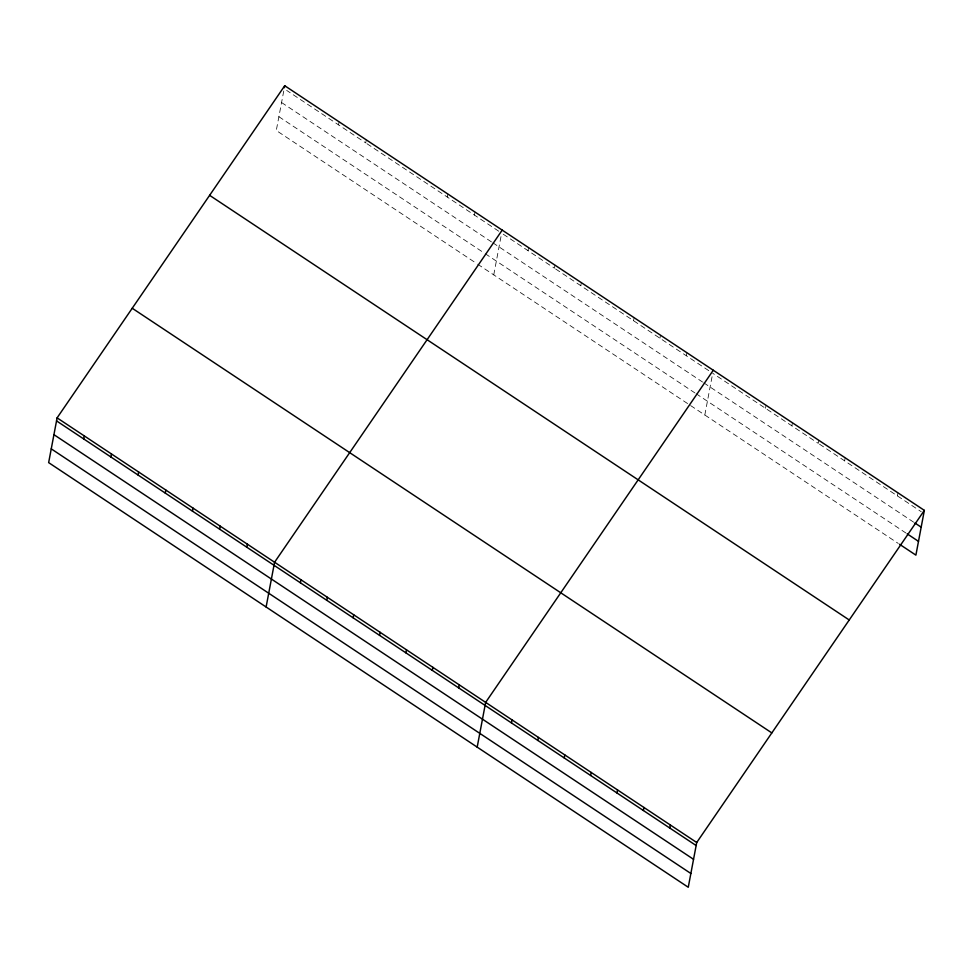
<?xml version="1.0" encoding="UTF-8"?>
<svg xmlns="http://www.w3.org/2000/svg" width="973" height="973" viewBox="0 0 973 973"><rect width="100%" height="100%" fill="white"/><g stroke="black" fill="none" stroke-linecap="round" stroke-linejoin="round"><path stroke-width="0.73" stroke-dasharray="4.87 3.65" d="M283.739 91.048L276.283 130.491L476.454 263.379M338.531 124.848L339.103 121.82M366.286 139.869L365.714 142.897L286.646 90.392M447.264 197.032L447.835 194.016M474.447 215.082L475.019 212.065M493.749 274.86L501.423 234.286M528.023 250.645L528.594 247.629M554.975 265.142L554.403 268.171L502.895 233.97M580.784 285.685L581.355 282.656M633.557 320.713L634.128 317.697M659.937 338.239L660.509 335.211M686.318 355.753L686.889 352.725M704.817 414.997L712.272 375.566M765.471 408.295L766.043 405.279M791.864 425.821L792.436 422.793M818.816 440.307L818.244 443.335L712.71 373.267M844.625 460.849L845.196 457.821M897.398 495.889L897.97 492.861M366.955 143.712L499.161 231.489M555.656 268.998L708.94 370.762M819.497 444.162L921.261 511.737M281.562 102.53L491.62 241.985M492.861 242.8L702.567 382.036M703.82 382.863L913.635 522.173M278.886 116.711L483.995 252.895M485.235 253.71L694.856 392.885M696.121 393.724L905.936 533.022M477.682 264.206L898.298 543.457"/><path stroke-width="1.46" d="M57.103 417.867L48.65 462.625L688.264 887.267L696.717 842.509L924.35 510.375L284.736 85.733L57.103 417.867L696.717 842.509M83.714 438.945L84.286 435.916M110.898 456.982L111.469 453.965M138.081 475.031L138.653 472.014M165.264 493.08L165.836 490.064M192.447 511.129L193.019 508.101M284.359 87.74L284.736 85.733M219.63 529.178L220.202 526.15M246.814 547.227L247.385 544.199M266.115 607.006L274.568 562.248L502.202 230.114M300.389 582.791L300.961 579.762M326.77 600.305L327.342 597.276M353.15 617.819L353.722 614.802M379.543 635.345L380.115 632.316M405.923 652.859L406.495 649.83M432.304 670.373L432.876 667.344M458.684 687.887L459.256 684.87M477.184 747.142L485.649 702.384L713.282 370.239M511.457 722.927L512.029 719.898M537.838 740.441L538.41 737.412M564.231 757.955L564.802 754.926M590.611 775.469L591.183 772.453M616.991 792.995L617.563 789.967M643.372 810.509L643.944 807.481M669.765 828.023L670.336 824.995M924.35 510.375L915.897 555.133L899.563 544.284M914.9 523L921.176 527.171M907.189 533.849L918.5 541.365M209.621 195.33L849.234 619.983M132.231 308.259L771.832 732.912M56.531 420.895L696.145 845.537M53.929 434.663L693.542 859.305M51.253 448.857L690.866 873.499"/></g></svg>
